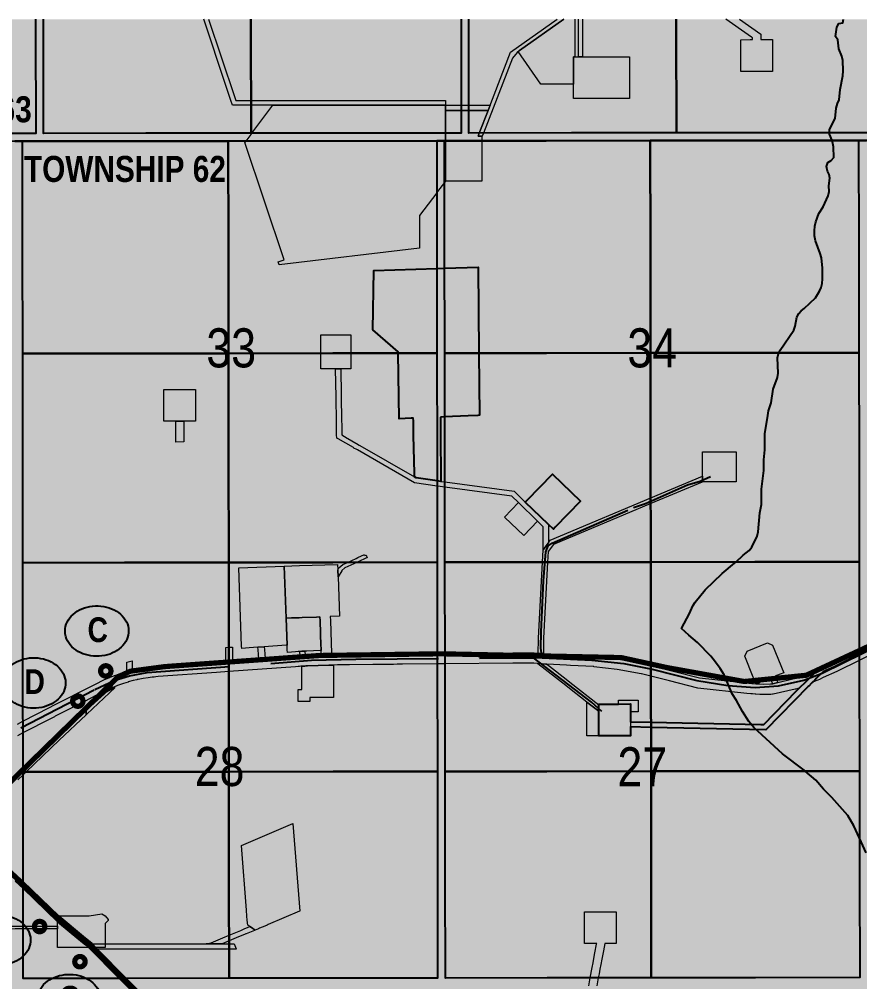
# Model space of a CAD drawing. Extents: x 520549 to 522128, y 6027808 to 6029983.
# Drawn here: x 520980.3 to 521303.6, y 6028829.8 to 6029200 of the extents above; entities that cross this region are included whole.
import ezdxf
from ezdxf.enums import TextEntityAlignment as Align

# ---------------------------------------------------------------- set-up
doc = ezdxf.new("R2010")
doc.units = 0
doc.header["$LTSCALE"] = 5
doc.linetypes.add('DASHED2', pattern=[9.525, 6.35, -3.175])
doc.layers.add('AS-ROUTEMAP', color=35, linetype='Continuous', lineweight=0)
for name, color, linetype in [('CG-NOTES', 7, 'Continuous'), ('D-TXT', 6, 'Continuous'), ('DML', 35, 'Continuous'), ('Quarters', 8, 'Continuous'), ('RoadSeg', 57, 'DASHED2'), ('ROE', 35, 'Continuous'), ('ROUTE-MAP-ROUTE', 90, 'Continuous'), ('S-7', 6, 'Continuous'), ('T-WATER', 160, 'Continuous'), ('Townships', 57, 'Continuous')]:
    doc.layers.add(name, color=color, linetype=linetype)
doc.layers.add('ROUTE-MAP-BACKGROUND-H', color=7, linetype='Continuous', true_color=0xf0ebff)
doc.styles.add('120', font='ARIALN.TTF', dxfattribs={"height": 13})
doc.styles.add('BOLD', font='ARIALNB.TTF')

# ---------------------------------------------------------------- blocks, each defined once
blk = doc.blocks.new('Route_Letters')
h = blk.add_hatch(color=255)
h.dxf.hatch_style = 1
edge = h.paths.add_edge_path()
edge.add_ellipse((-0.12, 0.46), major_axis=(-11.97, 0), ratio=0.789318, start_angle=0, end_angle=360)
at = {"color": 5}
blk.add_open_spline([(-12.34, 0.46), (-12.34, -0.25), (-12.24, -0.97), (-11.72, -2.79), (-11.14, -3.88), (-9.56, -5.81), (-8.54, -6.66), (-6.22, -8.02), (-4.9, -8.54), (-2.12, -9.17), (-0.66, -9.3), (2.22, -9.13), (3.64, -8.84), (6.27, -7.89), (7.48, -7.22), (9.54, -5.6), (10.38, -4.64), (11.6, -2.54), (11.97, -1.4), (12.18, 0.91), (12.02, 2.08), (11.2, 4.3), (10.54, 5.35), (8.8, 7.2), (7.72, 7.99), (5.29, 9.24), (3.93, 9.68), (1.11, 10.18), (-0.35, 10.23), (-3.22, 9.91), (-4.61, 9.55), (-7.16, 8.47), (-8.32, 7.75), (-10.24, 6.02), (-11, 5.02), (-12.05, 2.86), (-12.32, 1.7), (-12.34, 0.52), (-12.34, 0.49), (-12.34, 0.46)], degree=3, knots=[0, 0, 0, 0, 0.219529, 0.219529, 0.575727, 0.575727, 0.931924, 0.931924, 1.288121, 1.288121, 1.644318, 1.644318, 2.000515, 2.000515, 2.356712, 2.356712, 2.712909, 2.712909, 3.069107, 3.069107, 3.425304, 3.425304, 3.781501, 3.781501, 4.137698, 4.137698, 4.493895, 4.493895, 4.850092, 4.850092, 5.20629, 5.20629, 5.562487, 5.562487, 5.918684, 5.918684, 6.274881, 6.274881, 6.283185, 6.283185, 6.283185, 6.283185], dxfattribs=at)
at = {"color": 14, "style": 'BOLD'}
blk.add_attdef('A', text='', height=9.5, dxfattribs=at).set_placement((0.22, 0.98), align=Align.MIDDLE)
blk = doc.blocks.new('AA')
at = {"const_width": 4}
blk.add_lwpolyline([(-1, 0, 1), (1, 0, 1)], format="xyb", close=True, dxfattribs=at)
blk.add_circle((0, 0), 2)

msp = doc.modelspace()

# ---------------------------------------------------------------- hatches: boundary and pattern name
at = {"layer": 'ROUTE-MAP-BACKGROUND-H'}
h = msp.add_hatch(color=256, dxfattribs=at)
h.dxf.hatch_style = 1
h.paths.add_polyline_path([(520630.49, 6029199.99), (520630.49, 6029147.72), (520648.82, 6029147.71), (520648.95, 6028175.05), (521624.83, 6028176.24), (521907.38, 6028177.2), (521907.38, 6029199.99)])

# ---------------------------------------------------------------- linework, layer by layer
at = {"layer": 'AS-ROUTEMAP', "flags": 128}
for points in [[(521053.16, 6029199.99), (521063.1, 6029170.25), (521063.6, 6029168.75), (521069.45, 6029168.75), (521138.38, 6029168.75), (521139.92, 6029168.75), (521144.27, 6029168.75), (521144.27, 6029167.65), (521144.27, 6029166.95), (521137.97, 6029166.95), (521134.75, 6029166.95), (521077.87, 6029166.95), (521069.46, 6029166.95), (521062.3, 6029166.95), (521061.7, 6029168.75), (521061.2, 6029170.25), (521059.79, 6029174.48), (521051.26, 6029199.99)], [(521189.83, 6029199.99), (521172.78, 6029187.95), (521171.8, 6029187.26), (521170.01, 6029184.97), (521158.85, 6029156.22), (521158.27, 6029154.73), (521158.27, 6029154.97), (521156.78, 6029155.05), (521157.24, 6029156.22), (521160.63, 6029164.95), (521169.33, 6029187.35), (521187.23, 6029199.99)], [(521193.97, 6029199.99), (521193.99, 6029185.55), (521193.49, 6029185.55), (521193.5, 6029175.03), (521180.99, 6029175.01), (521172.28, 6029187.6), (521172.78, 6029187.96), (521189.83, 6029199.99)], [(521196.97, 6029199.99), (521196.99, 6029185.55), (521195.49, 6029185.55), (521195.47, 6029199.99)], [(521257.36, 6029199.99), (521265.57, 6029194.3), (521265.58, 6029192.15), (521270.09, 6029192.15), (521270.09, 6029187.8), (521270.09, 6029186.3), (521270.1, 6029179.95), (521257.9, 6029179.94), (521257.89, 6029192.14), (521261.47, 6029192.15), (521262.4, 6029192.15), (521262.4, 6029192.83), (521261.99, 6029193.11), (521260.76, 6029193.97), (521252.06, 6029199.99)], [(520979.6, 6028928.91), (520981.72, 6028930.01), (520991.99, 6028935.3), (520993.59, 6028936.11), (521011.12, 6028945.01), (521011.29, 6028945.1), (521013.12, 6028945.98), (521014.73, 6028946.68), (521014.84, 6028946.73), (521014.92, 6028946.77), (521014.99, 6028946.8), (521015.92, 6028947.17), (521016.75, 6028947.5), (521016.82, 6028947.52), (521016.88, 6028947.55), (521017.84, 6028947.89), (521018.68, 6028948.19), (521018.74, 6028948.21), (521018.8, 6028948.23), (521019.19, 6028948.36), (521019.79, 6028948.55), (521019.82, 6028948.56), (521020.21, 6028948.68), (521020.25, 6028948.7), (521020.64, 6028948.82), (521020.69, 6028948.83), (521020.74, 6028948.85), (521021.34, 6028949.02), (521021.39, 6028949.03), (521021.69, 6028949.12), (521021.76, 6028949.14), (521021.81, 6028949.15), (521021.93, 6028949.18), (521022.15, 6028949.24), (521022.25, 6028949.27), (521022.29, 6028949.28), (521022.61, 6028949.37), (521022.66, 6028949.39), (521022.7, 6028949.4), (521023.02, 6028949.48), (521023.17, 6028949.51), (521023.42, 6028949.57), (521023.7, 6028949.64), (521023.76, 6028949.65), (521024.06, 6028949.73), (521024.33, 6028949.79), (521024.63, 6028949.87), (521024.68, 6028949.88), (521025.52, 6028950.05), (521025.79, 6028950.1), (521026.2, 6028950.19), (521026.44, 6028950.24), (521026.64, 6028950.28), (521026.67, 6028950.29), (521027.67, 6028950.45), (521027.85, 6028950.48), (521028.15, 6028950.54), (521028.36, 6028950.57), (521028.46, 6028950.59), (521028.65, 6028950.62), (521028.68, 6028950.62), (521029.65, 6028950.74), (521032.73, 6028951.09), (521040.58, 6028951.66), (521042.37, 6028951.79), (521043.24, 6028951.85), (521043.49, 6028951.87), (521043.58, 6028951.88), (521044.33, 6028951.93), (521059.82, 6028953.06), (521060.9, 6028953.14), (521062.31, 6028953.24), (521072.4, 6028953.97), (521074.89, 6028954.15), (521086.54, 6028955), (521087.53, 6028955.07), (521088.04, 6028955.11), (521088.3, 6028955.13), (521089.05, 6028955.18), (521089.7, 6028955.23), (521089.99, 6028955.25), (521090.29, 6028955.27), (521091.04, 6028955.29), (521096.49, 6028955.49), (521099.22, 6028955.58), (521099.4, 6028955.59), (521099.75, 6028955.59), (521100.11, 6028955.6), (521100.48, 6028955.61), (521107.35, 6028955.75), (521115.46, 6028955.82), (521116.31, 6028955.83), (521119.06, 6028955.85), (521119.11, 6028955.85), (521124.18, 6028955.9), (521125.69, 6028955.91), (521127.71, 6028955.93), (521141.1, 6028956.04), (521144.12, 6028956.07), (521170.18, 6028956.29), (521178.43, 6028956.28), (521179.93, 6028956.2), (521181.94, 6028956.09), (521191.01, 6028955.58), (521192.47, 6028955.5), (521201.61, 6028954.99), (521210.95, 6028953.84), (521210.95, 6028953.84), (521220.5, 6028952.12), (521223.29, 6028951.42), (521242.03, 6028946.72), (521262.15, 6028944.54), (521263.69, 6028944.4), (521263.85, 6028944.39), (521265.25, 6028944.31), (521266.8, 6028944.28), (521269.29, 6028944.36), (521269.91, 6028944.38), (521270.15, 6028944.43), (521272.12, 6028944.9), (521277.92, 6028946.26), (521280.58, 6028946.81), (521285.84, 6028948.13), (521282.73, 6028945.07), (521280.54, 6028942.91), (521280.32, 6028942.69), (521278.97, 6028942.37), (521278.85, 6028942.34), (521270.35, 6028940.38), (521270.31, 6028940.37), (521270.06, 6028940.36), (521269.47, 6028940.33), (521268.91, 6028940.3), (521268.76, 6028940.29), (521268.59, 6028940.29), (521267.95, 6028940.27), (521267.16, 6028940.26), (521266.96, 6028940.25), (521266.92, 6028940.25), (521266.87, 6028940.25), (521266.52, 6028940.26), (521265.42, 6028940.28), (521265.15, 6028940.29), (521263.68, 6028940.39), (521263.43, 6028940.41), (521262.38, 6028940.49), (521261.71, 6028940.54), (521260.2, 6028940.7), (521241.33, 6028942.74), (521230.44, 6028945.48), (521223.3, 6028947.27), (521219.65, 6028948.19), (521219.53, 6028948.21), (521210.34, 6028949.86), (521201.4, 6028950.96), (521201.3, 6028950.98), (521201.26, 6028950.98), (521192.33, 6028951.48), (521190.86, 6028951.56), (521183.22, 6028951.98), (521182.87, 6028952), (521181.52, 6028952.08), (521179.7, 6028952.18), (521178.24, 6028952.26), (521177.91, 6028952.26), (521170.2, 6028952.27), (521144.13, 6028952.04), (521141.11, 6028952.02), (521127.74, 6028951.9), (521125.73, 6028951.89), (521124.23, 6028951.87), (521119.14, 6028951.83), (521116.34, 6028951.81), (521107.4, 6028951.73), (521102.74, 6028951.63), (521101.24, 6028951.6), (521099.34, 6028951.56), (521091.17, 6028951.27), (521090.89, 6028951.26), (521090.51, 6028951.25), (521090.12, 6028951.22), (521089.84, 6028951.2), (521089.05, 6028951.15), (521088.59, 6028951.11), (521088.05, 6028951.07), (521087.53, 6028951.04), (521086.55, 6028950.96), (521060.91, 6028949.1), (521056.14, 6028948.76), (521033.75, 6028947.13), (521032.85, 6028947.05), (521032.24, 6028947), (521031.8, 6028946.96), (521031.76, 6028946.96), (521031.49, 6028946.93), (521029.85, 6028946.73), (521027.92, 6028946.42), (521026, 6028946.05), (521025.71, 6028945.98), (521025.49, 6028945.93), (521024.09, 6028945.6), (521022.2, 6028945.09), (521022.13, 6028945.07), (521020.34, 6028944.5), (521018.48, 6028943.85), (521018.04, 6028943.68), (521016.66, 6028943.14), (521013.1, 6028941.51), (521012.42, 6028941.16), (521010.66, 6028940.26), (521010.04, 6028939.95), (521005.45, 6028937.62), (520996.18, 6028932.92), (520994.13, 6028931.88), (520993.82, 6028931.72), (520992.52, 6028931.05), (520981.73, 6028925.48), (520979.59, 6028924.39)], [(521306.48, 6028954.84), (521303.47, 6028953.36), (521294.85, 6028949.15), (521289.51, 6028946.76), (521288.14, 6028946.1), (521287.53, 6028945.82), (521286.76, 6028945.47), (521285.38, 6028944.85), (521286.32, 6028945.78), (521287.06, 6028946.5), (521289.61, 6028949.02), (521293.96, 6028950.96), (521303.46, 6028955.6), (521306.48, 6028957.07)], [(520980.03, 6028910.49), (520981.74, 6028912.12), (520994.3, 6028924.12), (521004.97, 6028934.15), (521006.05, 6028935.17), (521006.05, 6028934.43), (521006.05, 6028933.55), (521006.05, 6028932.4), (520995.68, 6028922.66), (520982.95, 6028910.5), (520981.74, 6028909.34), (520979.73, 6028907.43)], [(520978.75, 6028871.29), (520981.77, 6028868.4), (520995.57, 6028855.17), (520995.03, 6028855.17), (520995.03, 6028853.86), (520995.03, 6028853.06), (520995.03, 6028852.89), (520981.77, 6028865.61), (520978.75, 6028868.52)], [(520978.75, 6028869.75), (520981.77, 6028866.79), (520993.83, 6028854.98), (520994.65, 6028854.18), (521002.12, 6028847.98), (521006.4, 6028844.43), (521006.85, 6028844.05), (521007.17, 6028843.74), (521019.79, 6028831.08), (521022.8, 6028828.07)], [(521021.94, 6028828.07), (521018.93, 6028831.08), (521006.44, 6028843.6), (521006.11, 6028843.87), (521004.97, 6028844.82), (521000.68, 6028848.38), (520994.24, 6028853.72), (520993.83, 6028854.12), (520981.77, 6028865.94), (520978.75, 6028868.9)], [(521199.38, 6028828.24), (521199.95, 6028831.26), (521200.71, 6028835.28), (521201.03, 6028837.01), (521201.37, 6028838.78), (521201.77, 6028840.86), (521202.41, 6028844.29), (521202.46, 6028844.52), (521202.25, 6028844.52), (521197.73, 6028844.54), (521197.71, 6028844.62), (521197.73, 6028850.92), (521197.73, 6028851.97), (521197.74, 6028855.92), (521197.74, 6028856.71), (521209.93, 6028856.71), (521209.93, 6028856.71), (521209.9, 6028844.51), (521206.33, 6028844.51), (521205.8, 6028844.52), (521205.56, 6028844.52), (521205.02, 6028841.66), (521204.41, 6028838.45), (521204.02, 6028836.37), (521203.68, 6028834.59), (521203.35, 6028832.86), (521203.06, 6028831.26), (521202.49, 6028828.25)]]:
    msp.add_lwpolyline(points, dxfattribs=at)
for points in [[(521215, 6029185.57), (521215.01, 6029169.56), (521193.5, 6029169.54), (521193.5, 6029175.03), (521193.49, 6029185.55), (521193.99, 6029185.55), (521195.49, 6029185.55), (521196.99, 6029185.55), (521215, 6029185.57)], [(521134.3, 6029111.95), (521080.27, 6029105.57), (521079.9, 6029106.67), (521082.17, 6029107.43), (521067.1, 6029152.57), (521067.53, 6029153.14), (521069.47, 6029155.72), (521069.79, 6029156.16), (521077.87, 6029166.95), (521134.75, 6029166.95), (521144.27, 6029166.95), (521144.27, 6029166.63), (521144.27, 6029164.95), (521144.26, 6029156.21), (521144.26, 6029155.81), (521144.26, 6029153.22), (521144.26, 6029137.7), (521143.93, 6029137.26), (521141.26, 6029133.74), (521140.91, 6029133.28), (521134.29, 6029124.52), (521134.3, 6029111.95)], [(521161.41, 6029166.95), (521160.63, 6029164.95), (521159.04, 6029164.95), (521153.29, 6029164.95), (521150.28, 6029164.95), (521144.27, 6029164.95), (521144.27, 6029166.95), (521150.27, 6029166.95), (521153.29, 6029166.95), (521159.81, 6029166.95), (521161.41, 6029166.95)], [(521158.25, 6029149.12), (521158.26, 6029137.7), (521144.26, 6029137.7), (521144.26, 6029153.22), (521144.26, 6029155.81), (521144.26, 6029156.21), (521144.27, 6029164.95), (521150.28, 6029164.95), (521153.29, 6029164.95), (521159.05, 6029164.95), (521160.63, 6029164.95), (521157.24, 6029156.22), (521156.78, 6029155.05), (521158.27, 6029154.97), (521158.27, 6029154.73), (521158.27, 6029153.23), (521158.25, 6029150.61), (521158.25, 6029149.12)], [(521105.03, 6029065.57), (521104.02, 6029065.56), (521102, 6029065.57), (521096.36, 6029065.58), (521096.36, 6029071.52), (521096.35, 6029078.59), (521107.86, 6029078.6), (521107.87, 6029071.53), (521107.87, 6029065.59), (521105.03, 6029065.57)], [(521183.84, 6028998.67), (521181.81, 6028995.96), (521181.88, 6029004.82), (521179.72, 6029006.91), (521172.32, 6029014.07), (521169.75, 6029016.54), (521144.05, 6029020.01), (521142.16, 6029020.27), (521141.03, 6029020.43), (521132.35, 6029021.71), (521110.38, 6029034.33), (521110.14, 6029034.47), (521109.07, 6029035.08), (521108.84, 6029035.22), (521102.92, 6029038.62), (521102.77, 6029038.71), (521102.41, 6029038.91), (521102.4, 6029040.09), (521102.39, 6029040.17), (521102.36, 6029042.6), (521102.34, 6029044.18), (521102.33, 6029045.18), (521102.2, 6029054.58), (521102, 6029065.57), (521104.02, 6029065.56), (521104.32, 6029045.28), (521104.33, 6029044.27), (521104.36, 6029042.69), (521104.39, 6029040.26), (521104.39, 6029040.19), (521104.4, 6029040.09), (521106.47, 6029038.9), (521106.65, 6029038.79), (521109.82, 6029036.97), (521110.06, 6029036.83), (521111.12, 6029036.22), (521111.36, 6029036.08), (521132.36, 6029024.01), (521133.02, 6029023.65), (521141.03, 6029022.46), (521142.44, 6029022.26), (521144.05, 6029022.04), (521170.67, 6029018.44), (521174.97, 6029014.29), (521183.89, 6029005.68), (521183.84, 6028998.67)], [(521048.14, 6029057.63), (521048.15, 6029045.43), (521044.33, 6029045.43), (521043.58, 6029045.43), (521040.53, 6029045.43), (521035.95, 6029045.42), (521035.94, 6029057.62), (521048.14, 6029057.63)], [(521043.58, 6029037.43), (521040.54, 6029037.29), (521040.53, 6029039.78), (521040.53, 6029041.3), (521040.53, 6029042.3), (521040.53, 6029045.43), (521043.58, 6029045.43), (521043.58, 6029042.45), (521043.58, 6029041.45), (521043.58, 6029039.92), (521043.58, 6029037.43)], [(521256.11, 6029033.58), (521256.13, 6029022.07), (521245.26, 6029022.06), (521243.12, 6029022.05), (521243.12, 6029022.15), (521243.11, 6029024.22), (521243.11, 6029025.25), (521243.1, 6029033.56), (521256.11, 6029033.58)], [(521181.95, 6028956.23), (521181.94, 6028956.09), (521179.93, 6028956.2), (521179.93, 6028956.26), (521179.96, 6028957.96), (521179.99, 6028959.76), (521180.01, 6028960.76), (521180.03, 6028961.97), (521181.55, 6028991.15), (521181.81, 6028995.96), (521183.84, 6028998.67), (521184.53, 6028999.58), (521188.48, 6029001.25), (521223.21, 6029015.86), (521243.11, 6029024.22), (521243.12, 6029022.15), (521243.12, 6029022.05), (521243, 6029022), (521223.22, 6029013.68), (521185.8, 6028997.95), (521183.77, 6028995.24), (521183.56, 6028991.15), (521182.03, 6028961.91), (521182.01, 6028960.74), (521182, 6028959.74), (521181.97, 6028957.94), (521181.95, 6028956.23)], [(521172.32, 6029014.07), (521179.72, 6029006.91), (521174.37, 6029001.38), (521166.97, 6029008.54), (521172.32, 6029014.07)], [(521113.14, 6028994.16), (521113.3, 6028993.68), (521113.78, 6028993.84), (521114.09, 6028992.89), (521113.68, 6028992.76), (521110.95, 6028991.47), (521110.35, 6028991.18), (521110.13, 6028991.08), (521105.61, 6028988.94), (521104.41, 6028987.94), (521104.34, 6028987.83), (521102.92, 6028985.48), (521102.82, 6028988.22), (521103.26, 6028988.93), (521104.79, 6028990.21), (521106.62, 6028991.08), (521109.87, 6028992.62), (521110.55, 6028992.94), (521113.14, 6028994.16)], [(521068.74, 6028958.2), (521065.87, 6028958), (521065.85, 6028958.8), (521064.77, 6028989), (521082.25, 6028989.64), (521082.98, 6028969.63), (521083.35, 6028959.27), (521083.03, 6028959.23), (521074.57, 6028958.63), (521072.07, 6028958.45), (521068.74, 6028958.2)], [(521099.96, 6028970.23), (521100.01, 6028968.73), (521100.31, 6028960.1), (521100.34, 6028959.1), (521100.35, 6028959.04), (521100.41, 6028957.3), (521100.41, 6028957.25), (521100.48, 6028955.61), (521100.11, 6028955.6), (521099.75, 6028955.59), (521099.4, 6028955.59), (521099.22, 6028955.58), (521096.49, 6028955.49), (521096.42, 6028957.12), (521096.42, 6028957.18), (521096.38, 6028958.17), (521096.36, 6028958.97), (521096.02, 6028968.59), (521095.96, 6028970.09), (521094.62, 6028970.04), (521089.07, 6028969.85), (521088, 6028969.81), (521087.52, 6028969.8), (521086.48, 6028969.76), (521084.98, 6028969.7), (521082.98, 6028969.63), (521082.25, 6028989.64), (521088.15, 6028989.83), (521102.75, 6028990.31), (521102.82, 6028988.22), (521102.92, 6028985.48), (521103.46, 6028970.36), (521099.96, 6028970.23)], [(521086.54, 6028956.7), (521083.45, 6028956.47), (521083.41, 6028957.46), (521083.39, 6028958.26), (521083.35, 6028959.27), (521082.98, 6028969.63), (521084.98, 6028969.7), (521086.48, 6028969.76), (521087.52, 6028969.8), (521088, 6028969.81), (521089.07, 6028969.85), (521094.62, 6028970.04), (521095.96, 6028970.09), (521096.02, 6028968.59), (521096.36, 6028958.97), (521096.38, 6028958.17), (521096.42, 6028957.18), (521096.03, 6028957.17), (521090.98, 6028956.99), (521090.7, 6028956.98), (521090.22, 6028956.96), (521089.94, 6028956.94), (521089.65, 6028956.92), (521089.06, 6028956.88), (521088.23, 6028956.82), (521088.04, 6028956.81), (521087.53, 6028956.77), (521086.54, 6028956.7)], [(521271.22, 6028947.15), (521271.75, 6028945.82), (521271.88, 6028945.51), (521272.12, 6028944.9), (521270.15, 6028944.43), (521269.74, 6028945.45), (521269.61, 6028945.79), (521269.3, 6028946.57), (521269.22, 6028946.54), (521268.97, 6028946.44), (521267.79, 6028945.97), (521267.54, 6028945.87), (521267.28, 6028945.76), (521267.21, 6028945.75), (521266.46, 6028945.44), (521263.85, 6028944.39), (521263.72, 6028944.34), (521263.7, 6028944.4), (521263.29, 6028945.43), (521263.19, 6028945.68), (521262.81, 6028946.62), (521262.7, 6028946.89), (521259.45, 6028955.02), (521260.28, 6028956.97), (521268.18, 6028960.13), (521270.13, 6028959.3), (521274.41, 6028948.61), (521271.67, 6028947.52), (521271.16, 6028947.31), (521271.22, 6028947.15)], [(521060.9, 6028953.14), (521059.82, 6028953.06), (521059.81, 6028954.76), (521059.81, 6028956.56), (521059.81, 6028957.56), (521059.81, 6028958.36), (521059.9, 6028958.37), (521060.9, 6028958.44), (521062.31, 6028958.54), (521062.31, 6028957.74), (521062.31, 6028956.74), (521062.31, 6028954.94), (521062.31, 6028953.24), (521060.9, 6028953.14)], [(521074.89, 6028954.15), (521072.4, 6028953.97), (521072.28, 6028955.66), (521072.15, 6028957.45), (521072.07, 6028958.45), (521074.57, 6028958.63), (521074.64, 6028957.63), (521074.65, 6028957.49), (521074.77, 6028955.9), (521074.77, 6028955.84), (521074.89, 6028954.15)], [(521089.05, 6028955.18), (521088.3, 6028955.13), (521088.23, 6028956.82), (521089.06, 6028956.88), (521089.65, 6028956.92), (521089.94, 6028956.94), (521090.22, 6028956.96), (521090.29, 6028955.27), (521089.99, 6028955.25), (521089.7, 6028955.23), (521089.05, 6028955.18)], [(521021.76, 6028949.14), (521021.69, 6028949.12), (521021.7, 6028950.88), (521021.7, 6028952.74), (521023.7, 6028953.23), (521023.7, 6028951.38), (521023.7, 6028949.64), (521023.42, 6028949.57), (521023.17, 6028949.51), (521023.02, 6028949.48), (521022.7, 6028949.4), (521022.66, 6028949.38), (521022.61, 6028949.37), (521022.29, 6028949.28), (521022.25, 6028949.27), (521022.15, 6028949.24), (521021.93, 6028949.18), (521021.81, 6028949.15), (521021.76, 6028949.14)], [(521203.21, 6028936.36), (521203.21, 6028933.8), (521198.64, 6028937.38), (521192.03, 6028942.54), (521190.57, 6028943.68), (521179.85, 6028952.06), (521179.7, 6028952.18), (521181.52, 6028952.08), (521182.87, 6028952), (521183.22, 6028951.98), (521184.25, 6028951.18), (521190.66, 6028946.16), (521192.11, 6028945.03), (521203.21, 6028936.36)], [(521101.23, 6028945.22), (521101.23, 6028941.24), (521101.21, 6028939.1), (521099.12, 6028939.09), (521092.08, 6028939.1), (521092.08, 6028937.59), (521091.46, 6028937.59), (521087.54, 6028937.6), (521087.53, 6028941.53), (521087.53, 6028942.15), (521089.04, 6028942.15), (521089.05, 6028950.83), (521089.05, 6028951.15), (521089.84, 6028951.2), (521090.12, 6028951.22), (521090.51, 6028951.25), (521090.89, 6028951.26), (521091.17, 6028951.27), (521099.34, 6028951.56), (521101.24, 6028951.6), (521101.24, 6028951.29), (521101.24, 6028950.85), (521101.24, 6028949), (521101.23, 6028946.51), (521101.23, 6028945.22)], [(521006.34, 6028932.68), (521006.05, 6028932.4), (521006.05, 6028933.55), (521006.05, 6028934.43), (521006.05, 6028935.17), (521006.35, 6028935.45), (521010.9, 6028939.73), (521012.44, 6028940.51), (521016.41, 6028942.54), (521017.24, 6028942.93), (521006.34, 6028932.68)], [(521218.45, 6028938.14), (521218.45, 6028933.57), (521215.41, 6028933.57), (521215.41, 6028929.8), (521215.41, 6028927.79), (521215.41, 6028927.04), (521215.41, 6028924.43), (521204.56, 6028924.42), (521203.22, 6028924.41), (521201.49, 6028924.41), (521198.65, 6028924.41), (521198.64, 6028930.4), (521198.64, 6028931.96), (521198.63, 6028936.05), (521198.63, 6028937.15), (521198.64, 6028937.38), (521203.21, 6028933.8), (521203.21, 6028936.36), (521203.21, 6028936.6), (521210.83, 6028936.61), (521210.83, 6028938.14), (521218.45, 6028938.14)], [(521072.39, 6028850.2), (521071.07, 6028849.64), (521069.66, 6028850.59), (521069.06, 6028851), (521068.17, 6028851.61), (521068.02, 6028853.53), (521067.9, 6028855.05), (521067.72, 6028857.37), (521065.81, 6028882.18), (521085.59, 6028890.62), (521088.21, 6028856.96), (521088.07, 6028856.89), (521076.09, 6028851.78), (521075.68, 6028851.6), (521074.12, 6028850.94), (521073.71, 6028850.76), (521072.74, 6028850.35), (521072.39, 6028850.2)], [(521013.35, 6028843.01), (521009.75, 6028843), (521009.02, 6028843.74), (521008.42, 6028844.35), (521008.33, 6028844.44), (521005.03, 6028847.18), (520996.39, 6028854.34), (520995.57, 6028855.17), (521007.23, 6028855.19), (521012.08, 6028855.93), (521013.31, 6028855.19), (521014.44, 6028853.75), (521014.45, 6028853.38), (521013.32, 6028852.13), (521013.34, 6028846.63), (521013.34, 6028844.34), (521013.35, 6028843.74), (521013.35, 6028843.01)], [(521009.02, 6028843.74), (521009.75, 6028843), (521008.13, 6028842.99), (521007.91, 6028842.99), (521007.23, 6028842.99), (521007.04, 6028842.99), (521006.92, 6028842.99), (521005.75, 6028843.97), (521004.6, 6028844.92), (521000.31, 6028848.48), (520995.03, 6028852.88), (520995.03, 6028853.06), (520995.03, 6028853.86), (520995.03, 6028855.17), (520995.57, 6028855.17), (520996.39, 6028854.34), (521005.03, 6028847.18), (521008.33, 6028844.44), (521008.42, 6028844.35), (521009.02, 6028843.74)], [(521000.44, 6028842.98), (520995.04, 6028842.98), (520995.04, 6028846.93), (520995.04, 6028847.56), (520995.04, 6028849.94), (520995.04, 6028850.13), (520995.04, 6028850.49), (520995.04, 6028851.19), (520995.03, 6028852.87), (521000.31, 6028848.48), (521004.6, 6028844.92), (521005.75, 6028843.97), (521006.93, 6028842.99), (521003.42, 6028842.99), (521000.44, 6028842.98)], [(520926.87, 6028850.05), (520924.19, 6028850.05), (520924.19, 6028851.11), (520927.5, 6028851.12), (520931.2, 6028851.12), (520978.77, 6028851.18), (520981.78, 6028851.18), (520992.86, 6028851.19), (520994.61, 6028851.19), (520995.04, 6028851.19), (520995.04, 6028850.49), (520995.04, 6028850.13), (520994.35, 6028850.13), (520993.83, 6028850.12), (520993.5, 6028850.12), (520981.78, 6028850.11), (520978.77, 6028850.11), (520930.7, 6028850.05), (520930.64, 6028850.05), (520927.01, 6028850.05), (520926.87, 6028850.05)], [(521061, 6028845.48), (521058.3, 6028844.34), (521058.09, 6028844.34), (521052.15, 6028844.34), (521054.12, 6028844.74), (521058.56, 6028846.62), (521061, 6028847.66), (521065.49, 6028849.56), (521066.77, 6028850.1), (521069.06, 6028851), (521069.66, 6028850.59), (521071.07, 6028849.64), (521070.75, 6028849.51), (521067.53, 6028848.25), (521067.46, 6028848.22), (521067.15, 6028848.09), (521063.68, 6028846.62), (521061, 6028845.48)], [(521057.99, 6028791.38), (521057.93, 6028791.29), (521057.7, 6028791.52), (521027.32, 6028822.32), (521021.65, 6028828.07), (521020.79, 6028828.94), (521018.68, 6028831.08), (521006.93, 6028842.99), (521007.04, 6028842.99), (521007.23, 6028842.99), (521007.91, 6028842.99), (521008.13, 6028842.99), (521009.75, 6028843), (521010.4, 6028842.35), (521021.5, 6028831.08), (521024.48, 6028828.07), (521058.97, 6028793.09), (521059.73, 6028792.79), (521060.74, 6028792.39), (521059.68, 6028792.37), (521058.58, 6028792.35), (521058.53, 6028792.27), (521058.2, 6028791.73), (521057.99, 6028791.38)], [(521063.77, 6028842.5), (521063.84, 6028842.32), (521061.01, 6028842.32), (521010.4, 6028842.35), (521009.75, 6028843), (521009.02, 6028843.74), (521008.42, 6028844.35), (521009.09, 6028844.35), (521013.34, 6028844.34), (521051.3, 6028844.34), (521052.15, 6028844.34), (521058.09, 6028844.34), (521058.3, 6028844.34), (521061, 6028844.34), (521062.99, 6028844.33), (521063.25, 6028843.73), (521063.77, 6028842.5)]]:
    msp.add_lwpolyline(points, close=True, dxfattribs=at)
at = {"layer": 'DML'}
for points in [[(521142.3, 6029047), (521142.3, 6029046), (521142.31, 6029044.48), (521142.33, 6029041.98), (521142.33, 6029040.73), (521142.33, 6029040.45), (521142.43, 6029023.27), (521142.44, 6029022.26), (521141.03, 6029022.46), (521133.02, 6029023.65), (521132.36, 6029024.01), (521132.33, 6029025.21), (521132.02, 6029039.97), (521132.01, 6029040.2), (521131.98, 6029041.51), (521131.93, 6029044.01), (521131.9, 6029045.54), (521131.88, 6029046.55), (521131.04, 6029046.51), (521126.44, 6029046.3), (521126.04, 6029071.55), (521126.03, 6029072.01), (521116.29, 6029080.5), (521116.65, 6029103.3), (521140.94, 6029104.15), (521143.96, 6029104.25), (521156.86, 6029104.7), (521157.14, 6029071.59), (521157.35, 6029047.68), (521156.69, 6029047.64), (521153.05, 6029047.48), (521144.02, 6029047.07), (521142.3, 6029047)], [(521186.45, 6029004.58), (521185.76, 6029003.87), (521183.89, 6029005.68), (521174.97, 6029014.29), (521175.67, 6029015.01), (521185.39, 6029025.07), (521196.18, 6029014.65), (521186.45, 6029004.58)]]:
    msp.add_lwpolyline(points, close=True, dxfattribs=at)
at = {"layer": 'Quarters', "color": 17}
for points in [[(520986.6, 6029199.99), (520986.6, 6029196.92), (520986.63, 6029156.1), (520946.22, 6029156.07), (520905.81, 6029156.04), (520865.4, 6029156.01), (520826, 6029155.98), (520825.98, 6029196.81), (520825.98, 6029199.99)], [(521150.24, 6029199.99), (521150.24, 6029197.04), (521150.29, 6029156.22), (521109.88, 6029156.19), (521069.47, 6029156.16), (521029.05, 6029156.13), (520989.65, 6029156.1), (520989.62, 6029196.92), (520989.62, 6029199.99)], [(521313.88, 6029199.99), (521313.88, 6029197.16), (521313.94, 6029156.33), (521273.53, 6029156.3), (521233.12, 6029156.27), (521192.71, 6029156.25), (521153.3, 6029156.22), (521153.26, 6029197.04), (521153.25, 6029199.99)]]:
    msp.add_lwpolyline(points, dxfattribs=at)
at = {"layer": 'Quarters'}
for points in [[(520986.6, 6029199.99), (520986.6, 6029196.92), (520986.63, 6029156.1), (520946.22, 6029156.07), (520905.81, 6029156.04), (520905.79, 6029196.86), (520905.79, 6029199.99)], [(520986.6, 6029199.99), (520986.6, 6029196.92), (520986.63, 6029156.1), (520946.22, 6029156.07), (520905.81, 6029156.04), (520905.79, 6029196.86), (520905.79, 6029199.99)], [(521069.42, 6029199.99), (521069.43, 6029196.98), (521069.47, 6029156.16), (521029.05, 6029156.13), (520989.65, 6029156.1), (520989.62, 6029196.92), (520989.62, 6029199.99)], [(521069.42, 6029199.99), (521069.43, 6029196.98), (521069.47, 6029156.16), (521029.05, 6029156.13), (520989.65, 6029156.1), (520989.62, 6029196.92), (520989.62, 6029199.99)], [(521150.24, 6029199.99), (521150.24, 6029197.04), (521150.29, 6029156.22), (521109.88, 6029156.19), (521069.47, 6029156.16), (521069.43, 6029196.98), (521069.42, 6029199.99)], [(521150.24, 6029199.99), (521150.24, 6029197.04), (521150.29, 6029156.22), (521109.88, 6029156.19), (521069.47, 6029156.16), (521069.43, 6029196.98), (521069.42, 6029199.99)], [(521233.06, 6029199.99), (521233.07, 6029197.1), (521233.12, 6029156.27), (521192.71, 6029156.25), (521153.3, 6029156.22), (521153.26, 6029197.04), (521153.25, 6029199.99)], [(521233.06, 6029199.99), (521233.07, 6029197.1), (521233.12, 6029156.27), (521192.71, 6029156.25), (521153.3, 6029156.22), (521153.26, 6029197.04), (521153.25, 6029199.99)], [(521313.88, 6029199.99), (521313.88, 6029197.16), (521313.94, 6029156.33), (521273.53, 6029156.3), (521233.12, 6029156.27), (521233.07, 6029197.1), (521233.06, 6029199.99)], [(521313.88, 6029199.99), (521313.88, 6029197.16), (521313.94, 6029156.33), (521273.53, 6029156.3), (521233.12, 6029156.27), (521233.07, 6029197.1), (521233.06, 6029199.99)]]:
    msp.add_lwpolyline(points, dxfattribs=at)
at = {"layer": 'Quarters', "color": 17}
for points in [[(521020.77, 6028990.99), (520981.68, 6028990.95), (520981.65, 6029031.18), (520981.62, 6029071.41), (520981.59, 6029112.23), (520981.55, 6029153.05), (521020.63, 6029153.09), (521060.72, 6029153.13), (521100.81, 6029153.18), (521140.89, 6029153.22), (521140.94, 6029112.39), (521140.98, 6029071.57), (521141.02, 6029031.34), (521141.07, 6028991.11), (521100.97, 6028991.07), (521060.87, 6028991.03)], [(521183.16, 6028991.16), (521144.08, 6028991.12), (521144.04, 6029031.34), (521144, 6029071.57), (521143.95, 6029112.4), (521143.91, 6029153.22), (521182.97, 6029153.26), (521223.04, 6029153.3), (521263.11, 6029153.35), (521303.19, 6029153.39), (521303.24, 6029112.56), (521303.3, 6029071.74), (521303.36, 6029031.51), (521303.41, 6028991.28), (521263.33, 6028991.24), (521223.24, 6028991.2)], [(521020.9, 6028831.08), (520981.8, 6028831.05), (520981.77, 6028870.27), (520981.74, 6028910.5), (520981.71, 6028950.72), (520981.68, 6028990.95), (521020.77, 6028990.99), (521060.87, 6028991.03), (521100.97, 6028991.07), (521141.07, 6028991.11), (521141.11, 6028950.88), (521141.15, 6028910.66), (521141.2, 6028870.43), (521141.24, 6028831.2), (521101.13, 6028831.16), (521061.02, 6028831.12)], [(521183.35, 6028831.25), (521144.26, 6028831.21), (521144.21, 6028870.43), (521144.17, 6028910.66), (521144.13, 6028950.89), (521144.08, 6028991.12), (521183.16, 6028991.16), (521223.24, 6028991.2), (521263.33, 6028991.24), (521303.41, 6028991.28), (521303.47, 6028951.05), (521303.53, 6028910.82), (521303.58, 6028870.59), (521303.64, 6028831.37), (521263.54, 6028831.33), (521223.44, 6028831.29)]]:
    msp.add_lwpolyline(points, close=True, dxfattribs=at)
at = {"layer": 'Quarters'}
for points in [[(521020.7, 6029071.45), (520981.62, 6029071.41), (520981.59, 6029112.23), (520981.55, 6029153.05), (521020.63, 6029153.09), (521060.72, 6029153.13), (521060.76, 6029112.31), (521060.8, 6029071.49)], [(521020.7, 6029071.45), (520981.62, 6029071.41), (520981.59, 6029112.23), (520981.55, 6029153.05), (521020.63, 6029153.09), (521060.72, 6029153.13), (521060.76, 6029112.31), (521060.8, 6029071.49)], [(521100.89, 6029071.53), (521060.8, 6029071.49), (521060.76, 6029112.31), (521060.72, 6029153.13), (521100.81, 6029153.18), (521140.89, 6029153.22), (521140.94, 6029112.39), (521140.98, 6029071.57)], [(521100.89, 6029071.53), (521060.8, 6029071.49), (521060.76, 6029112.31), (521060.72, 6029153.13), (521100.81, 6029153.18), (521140.89, 6029153.22), (521140.94, 6029112.39), (521140.98, 6029071.57)], [(521183.07, 6029071.61), (521144, 6029071.57), (521143.95, 6029112.4), (521143.91, 6029153.22), (521182.97, 6029153.26), (521223.04, 6029153.3), (521223.09, 6029112.48), (521223.15, 6029071.66)], [(521183.07, 6029071.61), (521144, 6029071.57), (521143.95, 6029112.4), (521143.91, 6029153.22), (521182.97, 6029153.26), (521223.04, 6029153.3), (521223.09, 6029112.48), (521223.15, 6029071.66)], [(521263.22, 6029071.7), (521223.15, 6029071.66), (521223.09, 6029112.48), (521223.04, 6029153.3), (521263.11, 6029153.35), (521303.19, 6029153.39), (521303.24, 6029112.56), (521303.3, 6029071.74)], [(521263.22, 6029071.7), (521223.15, 6029071.66), (521223.09, 6029112.48), (521223.04, 6029153.3), (521263.11, 6029153.35), (521303.19, 6029153.39), (521303.24, 6029112.56), (521303.3, 6029071.74)], [(521060.87, 6028991.03), (521020.77, 6028990.99), (520981.68, 6028990.95), (520981.65, 6029031.18), (520981.62, 6029071.41), (521020.7, 6029071.45), (521060.8, 6029071.49), (521060.83, 6029031.26)], [(521060.87, 6028991.03), (521020.77, 6028990.99), (520981.68, 6028990.95), (520981.65, 6029031.18), (520981.62, 6029071.41), (521020.7, 6029071.45), (521060.8, 6029071.49), (521060.83, 6029031.26)], [(521060.87, 6028991.03), (521060.83, 6029031.26), (521060.8, 6029071.49), (521100.89, 6029071.53), (521140.98, 6029071.57), (521141.02, 6029031.34), (521141.07, 6028991.11), (521100.97, 6028991.07)], [(521060.87, 6028991.03), (521060.83, 6029031.26), (521060.8, 6029071.49), (521100.89, 6029071.53), (521140.98, 6029071.57), (521141.02, 6029031.34), (521141.07, 6028991.11), (521100.97, 6028991.07)], [(521223.24, 6028991.2), (521183.16, 6028991.16), (521144.08, 6028991.12), (521144.04, 6029031.34), (521144, 6029071.57), (521183.07, 6029071.61), (521223.15, 6029071.66), (521223.2, 6029031.43)], [(521223.24, 6028991.2), (521183.16, 6028991.16), (521144.08, 6028991.12), (521144.04, 6029031.34), (521144, 6029071.57), (521183.07, 6029071.61), (521223.15, 6029071.66), (521223.2, 6029031.43)], [(521223.24, 6028991.2), (521223.2, 6029031.43), (521223.15, 6029071.66), (521263.22, 6029071.7), (521303.3, 6029071.74), (521303.36, 6029031.51), (521303.41, 6028991.28), (521263.33, 6028991.24)], [(521223.24, 6028991.2), (521223.2, 6029031.43), (521223.15, 6029071.66), (521263.22, 6029071.7), (521303.3, 6029071.74), (521303.36, 6029031.51), (521303.41, 6028991.28), (521263.33, 6028991.24)], [(521020.84, 6028910.53), (520981.74, 6028910.5), (520981.71, 6028950.72), (520981.68, 6028990.95), (521020.77, 6028990.99), (521060.87, 6028991.03), (521060.91, 6028950.8), (521060.94, 6028910.58)], [(521020.84, 6028910.53), (520981.74, 6028910.5), (520981.71, 6028950.72), (520981.68, 6028990.95), (521020.77, 6028990.99), (521060.87, 6028991.03), (521060.91, 6028950.8), (521060.94, 6028910.58)], [(521101.05, 6028910.62), (521060.94, 6028910.58), (521060.91, 6028950.8), (521060.87, 6028991.03), (521100.97, 6028991.07), (521141.07, 6028991.11), (521141.11, 6028950.88), (521141.15, 6028910.66)], [(521101.05, 6028910.62), (521060.94, 6028910.58), (521060.91, 6028950.8), (521060.87, 6028991.03), (521100.97, 6028991.07), (521141.07, 6028991.11), (521141.11, 6028950.88), (521141.15, 6028910.66)], [(521183.25, 6028910.7), (521144.17, 6028910.66), (521144.13, 6028950.89), (521144.08, 6028991.12), (521183.16, 6028991.16), (521223.24, 6028991.2), (521223.29, 6028950.97), (521223.35, 6028910.74)], [(521183.25, 6028910.7), (521144.17, 6028910.66), (521144.13, 6028950.89), (521144.08, 6028991.12), (521183.16, 6028991.16), (521223.24, 6028991.2), (521223.29, 6028950.97), (521223.35, 6028910.74)], [(521263.44, 6028910.78), (521223.35, 6028910.74), (521223.29, 6028950.97), (521223.24, 6028991.2), (521263.33, 6028991.24), (521303.41, 6028991.28), (521303.47, 6028951.05), (521303.53, 6028910.82)], [(521263.44, 6028910.78), (521223.35, 6028910.74), (521223.29, 6028950.97), (521223.24, 6028991.2), (521263.33, 6028991.24), (521303.41, 6028991.28), (521303.47, 6028951.05), (521303.53, 6028910.82)], [(521020.9, 6028831.08), (520981.8, 6028831.05), (520981.77, 6028870.27), (520981.74, 6028910.5), (521020.84, 6028910.53), (521060.94, 6028910.58), (521060.98, 6028870.35), (521061.02, 6028831.12)], [(521020.9, 6028831.08), (520981.8, 6028831.05), (520981.77, 6028870.27), (520981.74, 6028910.5), (521020.84, 6028910.53), (521060.94, 6028910.58), (521060.98, 6028870.35), (521061.02, 6028831.12)], [(521101.13, 6028831.16), (521061.02, 6028831.12), (521060.98, 6028870.35), (521060.94, 6028910.58), (521101.05, 6028910.62), (521141.15, 6028910.66), (521141.2, 6028870.43), (521141.24, 6028831.2)], [(521101.13, 6028831.16), (521061.02, 6028831.12), (521060.98, 6028870.35), (521060.94, 6028910.58), (521101.05, 6028910.62), (521141.15, 6028910.66), (521141.2, 6028870.43), (521141.24, 6028831.2)], [(521183.35, 6028831.25), (521144.26, 6028831.21), (521144.21, 6028870.43), (521144.17, 6028910.66), (521183.25, 6028910.7), (521223.35, 6028910.74), (521223.4, 6028870.51), (521223.44, 6028831.29)], [(521183.35, 6028831.25), (521144.26, 6028831.21), (521144.21, 6028870.43), (521144.17, 6028910.66), (521183.25, 6028910.7), (521223.35, 6028910.74), (521223.4, 6028870.51), (521223.44, 6028831.29)], [(521263.54, 6028831.33), (521223.44, 6028831.29), (521223.4, 6028870.51), (521223.35, 6028910.74), (521263.44, 6028910.78), (521303.53, 6028910.82), (521303.58, 6028870.59), (521303.64, 6028831.37)], [(521263.54, 6028831.33), (521223.44, 6028831.29), (521223.4, 6028870.51), (521223.35, 6028910.74), (521263.44, 6028910.78), (521303.53, 6028910.82), (521303.58, 6028870.59), (521303.64, 6028831.37)]]:
    msp.add_lwpolyline(points, close=True, dxfattribs=at)
at = {"layer": 'RoadSeg'}
msp.add_line((521181.43, 6028954.32), (521178.12, 6028954.32), dxfattribs=at)
for points in [[(521181.43, 6028954.32), (521180.93, 6028958.12), (521181.03, 6028964.43), (521182.03, 6028984.04), (521182.93, 6028995.14), (521183.83, 6028997.44), (521185.33, 6028998.54), (521216.54, 6029012.15), (521221.25, 6029013.75), (521237.35, 6029020.86), (521242.26, 6029022.36), (521246.26, 6029024.16)], [(521181.43, 6028954.32), (521200.54, 6028953.52), (521212.84, 6028952.22), (521223.75, 6028950.02), (521240.96, 6028945.62), (521252.86, 6028943.72), (521263.37, 6028942.92), (521272.37, 6028943.61), (521282.08, 6028945.82), (521289.18, 6028948.52), (521364.12, 6028985.44)], [(521016.84, 6028945.62), (521022.74, 6028947.42), (521029.55, 6028948.72), (521092.68, 6028953.42), (521109.79, 6028953.92), (521178.12, 6028954.32)], [(521204.44, 6028933.71), (521200.44, 6028937.31), (521178.12, 6028954.32)], [(520821.64, 6028849.97), (520828.57, 6028854), (520834.85, 6028857.37), (520888.57, 6028880.48), (520938.7, 6028905.5), (521009.34, 6028942.21), (521016.84, 6028945.62)], [(520958.91, 6028889.09), (520988.93, 6028918.5), (520997.63, 6028926.01), (520998.63, 6028927.61), (521015.84, 6028943.12), (521016.84, 6028945.62)], [(521169.32, 6028710.9), (521114.09, 6028764.72), (521092.48, 6028787.63), (521089.18, 6028790.34), (521087.18, 6028791.44), (521082.67, 6028792.24), (521060.36, 6028792.14), (521055.96, 6028794.34), (521009.34, 6028841.66), (521004.43, 6028846.36), (520993.33, 6028855.37), (520958.91, 6028889.09)]]:
    msp.add_lwpolyline(points, dxfattribs=at)
at = {"layer": 'ROE'}
msp.add_lwpolyline([(521306.48, 6028957.07), (521303.46, 6028955.6), (521293.96, 6028950.96), (521289.61, 6028949.02), (521287.06, 6028946.5), (521286.32, 6028945.78), (521285.38, 6028944.85), (521285.14, 6028944.61), (521284.01, 6028943.46), (521283.85, 6028943.3), (521283.85, 6028943.3), (521267.5, 6028926.65), (521223.32, 6028927.62), (521215.41, 6028927.79), (521215.41, 6028927.04), (521215.41, 6028924.43), (521204.56, 6028924.42), (521203.22, 6028924.41), (521203.22, 6028926.34), (521203.22, 6028928.97), (521203.21, 6028930.54), (521203.21, 6028933.8), (521203.21, 6028936.36), (521203.21, 6028936.6), (521210.83, 6028936.61), (521215.41, 6028936.62), (521215.41, 6028933.57), (521215.41, 6028929.8), (521223.32, 6028929.63), (521265.65, 6028928.69), (521266.68, 6028928.67), (521279.35, 6028941.69), (521279.59, 6028941.94), (521280.32, 6028942.69), (521280.54, 6028942.91), (521282.73, 6028945.07), (521285.84, 6028948.13), (521288.35, 6028950.61), (521288.41, 6028950.64), (521289.27, 6028951.02), (521290.16, 6028951.4), (521290.33, 6028951.48), (521290.39, 6028951.5), (521293.09, 6028952.76), (521303.46, 6028957.73), (521304.37, 6028958.17)], dxfattribs=at)
at = {"layer": 'ROUTE-MAP-ROUTE', "const_width": 2, "flags": 128}
msp.add_lwpolyline([(521475.17, 6029087.98), (521459.24, 6029066.61), (521439.32, 6029036.52), (521428.3, 6029021.86), (521413.73, 6029010.64), (521397.67, 6029002.94), (521378.19, 6028993.36), (521365.72, 6028987.64), (521324.52, 6028966.94), (521283.05, 6028947.67), (521259.24, 6028945.27), (521229.68, 6028950.59), (521211.87, 6028954.47), (521142.55, 6028955.93), (521095.9, 6028955.28), (521036.32, 6028951), (521023.06, 6028949.24), (521018.39, 6028947.13), (520959.18, 6028889.35), (520995.45, 6028853.7), (521008.17, 6028843.32), (521059.43, 6028791.53)], dxfattribs=at)
at = {"layer": 'T-WATER'}
msp.add_lwpolyline([(521306.15, 6028879.33), (521303.56, 6028885.04), (521301.42, 6028889.79), (521299.04, 6028893.75), (521292.93, 6028900.65), (521289.69, 6028903.82), (521286.75, 6028907.31), (521282.68, 6028910.8), (521282.22, 6028911.19), (521273.98, 6028917.42), (521262.9, 6028927.62), (521260.97, 6028929.94), (521258.49, 6028933.75), (521256.18, 6028937.99), (521254.55, 6028940.54), (521251.47, 6028947.82), (521249.92, 6028950.31), (521248.21, 6028952.71), (521246.32, 6028955.06), (521241.26, 6028960.28), (521237.88, 6028963.05), (521235.01, 6028965.72), (521238.08, 6028971.43), (521239.41, 6028974.36), (521240.28, 6028975.74), (521244.16, 6028980.5), (521250.66, 6028986.77), (521255.48, 6028990.78), (521255.98, 6028991.23), (521258.82, 6028993.87), (521261.16, 6028995.68), (521262.12, 6028996.88), (521264.2, 6029001.14), (521264.58, 6029002.86), (521265.23, 6029010.1), (521265.89, 6029013.41), (521265.9, 6029019.22), (521266.79, 6029026.46), (521266.8, 6029030.54), (521267.07, 6029034.39), (521267.16, 6029040.49), (521268.22, 6029047.64), (521268.56, 6029049.42), (521269.5, 6029052.51), (521270.35, 6029057.72), (521271.99, 6029062.14), (521272.24, 6029063.84), (521271.97, 6029069.8), (521272.32, 6029071.4), (521272.49, 6029071.7), (521273.04, 6029072.71), (521278.31, 6029080.45), (521278.8, 6029081.94), (521279.46, 6029085.37), (521280.19, 6029086.77), (521281.16, 6029087.85), (521282.3, 6029088.74), (521286.56, 6029092.85), (521288.2, 6029095.39), (521288.8, 6029096.77), (521289.22, 6029098.33), (521289.37, 6029100.14), (521289.28, 6029104.29), (521288.88, 6029108.28), (521288.43, 6029109.94), (521286.67, 6029114.78), (521286.29, 6029116.63), (521286.25, 6029118.6), (521286.36, 6029120.45), (521286.73, 6029122.11), (521287.95, 6029125.28), (521289.57, 6029127.83), (521290.91, 6029130.62), (521291.46, 6029132.07), (521291.82, 6029133.8), (521291.7, 6029135.89), (521292.14, 6029138.9), (521291.91, 6029140.3), (521291.2, 6029141.62), (521290.79, 6029143.36), (521291.4, 6029144.85), (521292.65, 6029145.69), (521293.61, 6029146.79), (521293.51, 6029150.95), (521293.22, 6029152.83), (521293.01, 6029153.38), (521292.99, 6029153.4), (521292.02, 6029155.83), (521292.03, 6029156.32), (521292.06, 6029157.56), (521294.15, 6029161.82), (521294.55, 6029165.85), (521295.03, 6029167.54), (521295.69, 6029169.05), (521296.09, 6029172.91), (521297.09, 6029178.27), (521297.22, 6029180.15), (521297.11, 6029184.12), (521296.81, 6029185.77), (521295.6, 6029188.64), (521295.19, 6029192.13), (521294.32, 6029193.31), (521294.82, 6029196.94), (521295.53, 6029198.3), (521297.19, 6029198.64), (521297.35, 6029199.99)], dxfattribs=at)
at = {"layer": 'Townships'}
for points in [[(521477.51, 6029199.99), (521477.59, 6029157.8), (521477.6, 6029153.68), (521468.5, 6029153.59), (521465.48, 6029153.56), (521385.34, 6029153.48), (521306.2, 6029153.39), (521303.19, 6029153.39), (521223.04, 6029153.3), (521143.91, 6029153.22), (521140.89, 6029153.22), (521060.72, 6029153.13), (520981.55, 6029153.05), (520978.54, 6029153.05), (520898.36, 6029152.96), (520819.2, 6029152.88), (520816.18, 6029152.88), (520736.01, 6029152.79), (520655.84, 6029152.71), (520653.83, 6029152.71), (520630.49, 6029152.72)], [(520978.54, 6029153.05), (520981.55, 6029153.05), (521060.72, 6029153.13), (521140.89, 6029153.22), (521143.91, 6029153.22), (521223.04, 6029153.3), (521303.19, 6029153.39), (521306.2, 6029153.39), (521385.34, 6029153.48), (521465.48, 6029153.56), (521468.5, 6029153.59)]]:
    msp.add_lwpolyline(points, dxfattribs=at)

# ---------------------------------------------------------------- block references
at = {"layer": 'CG-NOTES', "xscale": 0.9999917055762054, "yscale": 0.9999917055762054, "zscale": 0.9999917055762054}
for p, values in [((521010.27, 6028964.21), {'A': 'C'}), ((520986.01, 6028944.25), {'A': 'D'}), ((520972.55, 6028845.38), {'A': 'F'}), ((520999.63, 6028822.46), {'A': 'G'})]:
    msp.add_blockref('Route_Letters', p, dxfattribs=at).add_auto_attribs(values)
for p in [(521013.58, 6028949.34), (521002.82, 6028937.72), (520988.14, 6028851.02), (521003.64, 6028837.5)]:
    msp.add_blockref('AA', p, dxfattribs=at)

# ---------------------------------------------------------------- texts
at = {"layer": 'D-TXT', "style": 'BOLD'}
for s, p in [('TOWNSHIP 63', (520946.26, 6029160.38)), ('TOWNSHIP 62', (521020.94, 6029137.42))]:
    msp.add_text(s, height=10.0052, rotation=359.9938, dxfattribs=at).set_placement(p, align=Align.CENTER)
at = {"layer": 'S-7', "style": '120'}
for s, p in [('33', (521061.83, 6029073.6)), ('34', (521223.82, 6029073.6)), ('28', (521057.36, 6028912.58)), ('27', (521219.99, 6028912.47))]:
    msp.add_text(s, height=15.008, dxfattribs=at).set_placement(p, align=Align.MIDDLE_CENTER)

doc.saveas('drawing.dxf')
